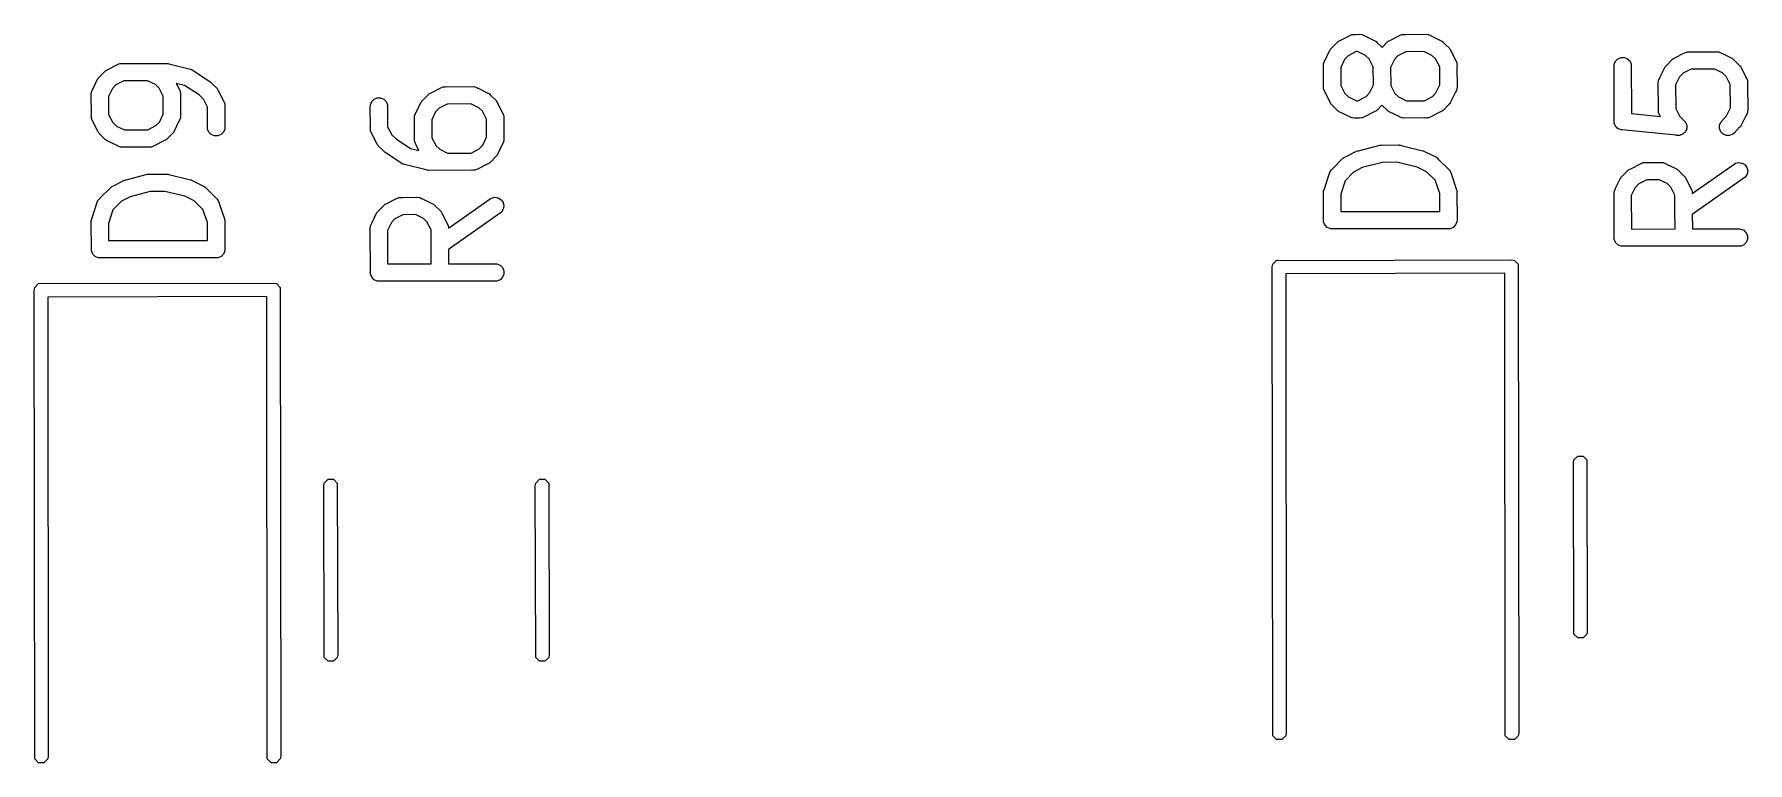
# Model space of a CAD drawing. Extents: x 37 to 347, y -147 to -34.
# Drawn here: x 261.42 to 276.16, y -115.7 to -109.44 of the extents above; entities that cross this region are included whole.
import ezdxf

# ---------------------------------------------------------------- set-up
doc = ezdxf.new("R2010")
doc.units = 0
doc.layers.add('BLACK', color=7, linetype='CONTINUOUS')

msp = doc.modelspace()

# ---------------------------------------------------------------- linework, layer by layer
at = {"layer": 'BLACK', "linetype": 'CONTINUOUS'}
for p, q in [((272.582014, -109.555963), (272.629356, -109.506928)), ((272.629356, -109.506928), (272.635105, -109.502209)), ((272.635105, -109.502209), (272.636405, -109.500711)), ((272.636405, -109.500711), (272.637818, -109.499983)), ((272.637818, -109.499983), (272.640721, -109.497601)), ((272.640721, -109.497601), (272.649531, -109.493951)), ((272.649531, -109.493951), (272.744086, -109.44526)), ((272.744086, -109.44526), (272.757817, -109.440005)), ((272.757817, -109.440005), (272.760506, -109.439813)), ((272.760506, -109.439813), (272.762995, -109.438783)), ((272.762995, -109.438783), (272.780824, -109.43837)), ((272.780824, -109.43837), (272.787007, -109.437931)), ((272.787007, -109.437931), (272.787837, -109.438207)), ((272.787837, -109.438207), (272.825246, -109.437342)), ((272.825246, -109.437342), (272.839878, -109.438783)), ((272.839878, -109.438783), (272.842367, -109.439814)), ((272.842367, -109.439814), (272.845055, -109.440005)), ((272.845055, -109.440005), (272.858048, -109.446309)), ((272.858048, -109.446309), (272.866914, -109.449982)), ((272.866914, -109.449982), (272.868136, -109.451204)), ((272.868136, -109.451204), (272.954025, -109.492879)), ((272.954025, -109.492879), (272.960324, -109.496843)), ((272.960324, -109.496843), (272.962152, -109.497601)), ((272.962152, -109.497601), (272.963322, -109.498731)), ((272.963322, -109.498731), (272.966468, -109.500711)), ((272.966468, -109.500711), (272.9721, -109.507205)), ((272.9721, -109.507205), (273.016383, -109.549958)), ((273.016383, -109.549958), (273.057927, -109.506928)), ((273.057927, -109.506928), (273.063676, -109.502209)), ((273.063676, -109.502209), (273.064976, -109.500711)), ((273.064976, -109.500711), (273.066389, -109.499983)), ((273.066389, -109.499983), (273.069292, -109.497601)), ((273.069292, -109.497601), (273.078102, -109.493951)), ((273.078102, -109.493951), (273.172657, -109.44526)), ((273.172657, -109.44526), (273.186388, -109.440005)), ((273.186388, -109.440005), (273.189077, -109.439813)), ((273.189077, -109.439813), (273.191566, -109.438783)), ((273.191566, -109.438783), (273.204905, -109.438689)), ((273.204905, -109.438689), (273.215578, -109.437931)), ((273.215578, -109.437931), (273.217585, -109.4386)), ((273.217585, -109.4386), (273.396674, -109.437342)), ((273.396674, -109.437342), (273.411306, -109.438783)), ((273.411306, -109.438783), (273.413795, -109.439814)), ((273.413795, -109.439814), (273.416483, -109.440005)), ((273.416483, -109.440005), (273.429476, -109.446309)), ((273.429476, -109.446309), (273.438342, -109.449982)), ((273.438342, -109.449982), (273.439564, -109.451204)), ((273.439564, -109.451204), (273.525453, -109.492879)), ((273.525453, -109.492879), (273.531749, -109.496842)), ((273.531749, -109.496842), (273.533579, -109.4976)), ((273.533579, -109.4976), (273.53475, -109.498731)), ((273.53475, -109.498731), (273.537896, -109.500711)), ((273.537896, -109.500711), (273.543527, -109.507204)), ((273.543527, -109.507204), (273.592564, -109.554546)), ((272.521118, -109.670015), (272.524791, -109.66115)), ((272.524791, -109.66115), (272.526013, -109.659927)), ((272.526013, -109.659927), (272.567688, -109.574039)), ((272.567688, -109.574039), (272.571652, -109.567739)), ((272.571652, -109.567739), (272.57241, -109.565912)), ((272.57241, -109.565912), (272.57354, -109.564741)), ((272.57354, -109.564741), (272.57552, -109.561596)), ((272.57552, -109.561596), (272.582014, -109.555963)), ((272.694203, -109.653983), (272.660951, -109.722513)), ((272.724447, -109.622656), (272.694203, -109.653983)), ((272.79375, -109.586968), (272.724447, -109.622656)), ((272.806639, -109.58667), (272.79375, -109.586968)), ((272.87408, -109.619394), (272.806639, -109.58667)), ((272.905407, -109.649638), (272.87408, -109.619394)), ((272.940831, -109.718429), (272.905407, -109.649638)), ((273.122774, -109.653983), (273.089522, -109.722513)), ((273.153018, -109.622656), (273.122774, -109.653983)), ((273.221809, -109.587232), (273.153018, -109.622656)), ((273.376978, -109.586142), (273.221809, -109.587232)), ((273.445508, -109.619394), (273.376978, -109.586142)), ((273.476836, -109.649639), (273.445508, -109.619394)), ((273.51226, -109.718429), (273.476836, -109.649639)), ((273.592564, -109.554546), (273.597282, -109.560295)), ((273.597282, -109.560295), (273.598782, -109.561596)), ((273.598782, -109.561596), (273.599509, -109.563009)), ((273.599509, -109.563009), (273.601892, -109.565912)), ((273.601892, -109.565912), (273.605541, -109.574722)), ((273.605541, -109.574722), (273.654233, -109.669277)), ((275.024791, -109.668293), (275.045483, -109.647601)), ((275.045483, -109.647601), (275.072519, -109.636402)), ((275.072519, -109.636402), (275.101783, -109.636402)), ((275.101783, -109.636402), (275.128819, -109.647601)), ((275.128819, -109.647601), (275.149511, -109.668293)), ((275.462966, -109.705963), (275.510308, -109.656928)), ((275.510308, -109.656928), (275.516057, -109.652209)), ((275.516057, -109.652209), (275.517357, -109.650711)), ((275.517357, -109.650711), (275.51877, -109.649983)), ((275.51877, -109.649983), (275.521673, -109.647601)), ((275.521673, -109.647601), (275.530483, -109.643951)), ((275.530483, -109.643951), (275.625038, -109.59526)), ((275.625038, -109.59526), (275.638769, -109.590005)), ((275.638769, -109.590005), (275.641458, -109.589813)), ((275.641458, -109.589813), (275.643947, -109.588783)), ((275.643947, -109.588783), (275.657016, -109.588708)), ((275.657016, -109.588708), (275.667959, -109.587931)), ((275.667959, -109.587931), (275.670068, -109.588634)), ((275.670068, -109.588634), (275.896674, -109.587342)), ((275.896674, -109.587342), (275.911306, -109.588783)), ((275.911306, -109.588783), (275.913795, -109.589814)), ((275.913795, -109.589814), (275.916483, -109.590005)), ((275.916483, -109.590005), (275.929476, -109.596309)), ((275.929476, -109.596309), (275.938342, -109.599982)), ((275.938342, -109.599982), (275.939564, -109.601204)), ((275.939564, -109.601204), (276.025453, -109.642879)), ((276.025453, -109.642879), (276.031749, -109.646842)), ((276.031749, -109.646842), (276.033579, -109.6476)), ((276.033579, -109.6476), (276.03475, -109.648731)), ((276.03475, -109.648731), (276.037896, -109.650711)), ((276.037896, -109.650711), (276.043527, -109.657204)), ((276.043527, -109.657204), (276.092564, -109.704546)), ((261.97354, -109.814741), (261.97552, -109.811596)), ((261.97552, -109.811596), (261.982014, -109.805963)), ((261.982014, -109.805963), (262.029356, -109.756928)), ((262.029356, -109.756928), (262.035105, -109.752209)), ((262.035105, -109.752209), (262.036405, -109.750711)), ((262.036405, -109.750711), (262.037818, -109.749983)), ((262.037818, -109.749983), (262.040721, -109.747601)), ((262.040721, -109.747601), (262.049531, -109.743951)), ((262.049531, -109.743951), (262.144086, -109.69526)), ((262.144086, -109.69526), (262.157817, -109.690005)), ((262.157817, -109.690005), (262.160506, -109.689813)), ((262.160506, -109.689813), (262.162995, -109.688783)), ((262.162995, -109.688783), (262.175665, -109.688736)), ((262.175665, -109.688736), (262.187007, -109.687931)), ((262.187007, -109.687931), (262.189275, -109.688687)), ((262.189275, -109.688687), (262.558579, -109.687342)), ((262.558579, -109.687342), (262.561132, -109.687593)), ((262.561132, -109.687593), (262.562225, -109.687431)), ((262.562225, -109.687431), (262.564096, -109.687885)), ((262.564096, -109.687885), (262.573211, -109.688783)), ((262.573211, -109.688783), (262.580879, -109.691959)), ((262.580879, -109.691959), (262.767245, -109.7372)), ((262.767245, -109.7372), (262.775867, -109.74028)), ((262.775867, -109.74028), (262.777684, -109.74064)), ((262.777684, -109.74064), (262.778655, -109.741276)), ((262.778655, -109.741276), (262.781091, -109.742147)), ((262.781091, -109.742147), (262.789594, -109.748447)), ((262.789594, -109.748447), (262.933515, -109.842795)), ((272.512151, -109.702818), (272.513592, -109.688186)), ((272.513409, -109.881905), (272.512151, -109.702818)), ((272.513592, -109.688186), (272.514623, -109.685696)), ((272.514623, -109.685696), (272.514814, -109.683009)), ((272.514814, -109.683009), (272.521118, -109.670015)), ((272.660951, -109.722513), (272.662041, -109.877682)), ((272.941921, -109.873598), (272.940831, -109.718429)), ((273.089522, -109.722513), (273.090612, -109.877682)), ((273.51335, -109.873598), (273.51226, -109.718429)), ((273.654233, -109.669277), (273.659488, -109.683008)), ((273.659488, -109.683008), (273.659679, -109.685697)), ((273.659679, -109.685697), (273.66071, -109.688186)), ((273.66071, -109.688186), (273.660803, -109.701525)), ((273.660803, -109.701525), (273.661562, -109.712198)), ((273.661562, -109.712198), (273.660892, -109.714205)), ((273.660892, -109.714205), (273.662151, -109.893294)), ((275.012151, -109.709961), (275.013592, -109.695329)), ((275.013539, -110.183003), (275.012151, -109.709961)), ((275.013592, -109.695329), (275.024791, -109.668293)), ((275.149511, -109.668293), (275.16071, -109.695329)), ((275.16071, -109.695329), (275.161955, -110.119463)), ((275.40207, -109.820015), (275.405743, -109.81115)), ((275.405743, -109.81115), (275.406965, -109.809927)), ((275.406965, -109.809927), (275.44864, -109.724039)), ((275.44864, -109.724039), (275.452604, -109.717739)), ((275.452604, -109.717739), (275.453362, -109.715912)), ((275.453362, -109.715912), (275.454492, -109.714741)), ((275.454492, -109.714741), (275.456472, -109.711596)), ((275.456472, -109.711596), (275.462966, -109.705963)), ((275.575155, -109.803983), (275.541858, -109.872605)), ((275.605399, -109.772656), (275.575155, -109.803983)), ((275.67415, -109.737253), (275.605399, -109.772656)), ((275.876886, -109.736097), (275.67415, -109.737253)), ((275.945508, -109.769394), (275.876886, -109.736097)), ((275.976836, -109.799639), (275.945508, -109.769394)), ((276.012239, -109.868389), (275.976836, -109.799639)), ((276.092564, -109.704546), (276.097282, -109.710295)), ((276.097282, -109.710295), (276.098782, -109.711596)), ((276.098782, -109.711596), (276.099509, -109.713009)), ((276.099509, -109.713009), (276.101892, -109.715912)), ((276.101892, -109.715912), (276.105541, -109.724722)), ((276.105541, -109.724722), (276.154233, -109.819277)), ((261.912151, -109.952818), (261.913592, -109.938186)), ((261.913409, -110.131905), (261.912151, -109.952818)), ((261.913592, -109.938186), (261.914623, -109.935696)), ((261.914623, -109.935696), (261.914814, -109.933009)), ((261.914814, -109.933009), (261.921118, -109.920015)), ((261.921118, -109.920015), (261.924791, -109.91115)), ((261.924791, -109.91115), (261.926013, -109.909927)), ((261.926013, -109.909927), (261.967688, -109.824039)), ((261.967688, -109.824039), (261.971652, -109.817739)), ((261.971652, -109.817739), (261.97241, -109.815912)), ((261.97241, -109.815912), (261.97354, -109.814741)), ((262.094203, -109.903983), (262.060951, -109.972513)), ((262.124447, -109.872656), (262.094203, -109.903983)), ((262.193135, -109.837285), (262.124447, -109.872656)), ((262.396853, -109.836543), (262.193135, -109.837285)), ((262.464556, -109.869394), (262.396853, -109.836543)), ((262.495883, -109.899638), (262.464556, -109.869394)), ((262.531307, -109.968429), (262.495883, -109.899638)), ((262.715429, -109.877594), (262.642727, -109.859945)), ((262.642727, -109.859945), (262.67328, -109.919277)), ((262.67328, -109.919277), (262.678535, -109.933008)), ((262.678535, -109.933008), (262.678726, -109.935697)), ((262.678726, -109.935697), (262.679757, -109.938186)), ((262.679757, -109.938186), (262.67985, -109.951525)), ((262.67985, -109.951525), (262.680609, -109.962198)), ((262.839812, -109.959133), (262.715429, -109.877594)), ((262.933515, -109.842795), (262.933555, -109.842828)), ((262.933555, -109.842828), (262.933579, -109.842838)), ((262.933579, -109.842838), (262.933643, -109.8429)), ((262.933643, -109.8429), (262.94489, -109.852111)), ((262.94489, -109.852111), (262.94801, -109.85677)), ((262.94801, -109.85677), (262.992564, -109.899784)), ((262.992564, -109.899784), (262.997282, -109.905533)), ((262.997282, -109.905533), (262.998782, -109.906834)), ((262.998782, -109.906834), (262.999509, -109.908247)), ((262.999509, -109.908247), (263.001892, -109.91115)), ((263.001892, -109.91115), (263.005541, -109.91996)), ((263.005541, -109.91996), (263.054233, -110.014515)), ((264.762966, -110.005963), (264.810308, -109.956928)), ((264.810308, -109.956928), (264.816057, -109.952209)), ((264.816057, -109.952209), (264.817357, -109.950711)), ((264.817357, -109.950711), (264.81877, -109.949983)), ((264.81877, -109.949983), (264.821673, -109.947601)), ((264.821673, -109.947601), (264.830483, -109.943951)), ((264.830483, -109.943951), (264.925038, -109.89526)), ((264.925038, -109.89526), (264.938769, -109.890005)), ((264.938769, -109.890005), (264.941458, -109.889813)), ((264.941458, -109.889813), (264.943947, -109.888783)), ((264.943947, -109.888783), (264.957016, -109.888708)), ((264.957016, -109.888708), (264.967959, -109.887931)), ((264.967959, -109.887931), (264.970068, -109.888634)), ((264.970068, -109.888634), (265.196674, -109.887342)), ((265.196674, -109.887342), (265.211306, -109.888783)), ((265.211306, -109.888783), (265.213795, -109.889814)), ((265.213795, -109.889814), (265.216483, -109.890005)), ((265.216483, -109.890005), (265.229476, -109.896309)), ((265.229476, -109.896309), (265.238342, -109.899982)), ((265.238342, -109.899982), (265.239564, -109.901204)), ((265.239564, -109.901204), (265.325453, -109.942879)), ((265.325453, -109.942879), (265.331749, -109.946842)), ((265.331749, -109.946842), (265.333579, -109.9476)), ((265.333579, -109.9476), (265.33475, -109.948731)), ((265.33475, -109.948731), (265.337896, -109.950711)), ((265.337896, -109.950711), (265.343527, -109.957204)), ((265.343527, -109.957204), (265.392564, -110.004546)), ((272.51274, -109.883913), (272.513409, -109.881905)), ((272.513498, -109.894585), (272.51274, -109.883913)), ((272.513592, -109.907926), (272.513498, -109.894585)), ((272.514623, -109.910415), (272.513592, -109.907926)), ((272.514814, -109.913103), (272.514623, -109.910415)), ((272.520069, -109.926835), (272.514814, -109.913103)), ((272.568761, -110.021391), (272.520069, -109.926835)), ((272.662041, -109.877682), (272.697465, -109.946473)), ((272.697465, -109.946473), (272.728793, -109.976718)), ((272.878425, -109.973455), (272.90867, -109.942127)), ((272.90867, -109.942127), (272.941921, -109.873598)), ((273.090612, -109.877682), (273.126036, -109.946473)), ((273.126036, -109.946473), (273.157364, -109.976718)), ((273.449853, -109.973454), (273.480099, -109.942127)), ((273.480099, -109.942127), (273.51335, -109.873598)), ((273.648289, -109.936183), (273.606614, -110.022073)), ((273.649511, -109.934962), (273.648289, -109.936183)), ((273.65318, -109.926102), (273.649511, -109.934962)), ((273.659488, -109.913104), (273.65318, -109.926102)), ((273.659679, -109.910414), (273.659488, -109.913104)), ((273.66071, -109.907926), (273.659679, -109.910414)), ((273.662151, -109.893294), (273.66071, -109.907926)), ((275.393103, -109.852818), (275.394544, -109.838186)), ((275.394395, -110.079422), (275.393103, -109.852818)), ((275.394544, -109.838186), (275.395575, -109.835696)), ((275.395575, -109.835696), (275.395766, -109.833009)), ((275.395766, -109.833009), (275.40207, -109.820015)), ((275.541858, -109.872605), (275.543014, -110.075341)), ((276.013395, -110.071125), (276.012239, -109.868389)), ((276.154233, -109.819277), (276.159488, -109.833008)), ((276.159488, -109.833008), (276.159679, -109.835697)), ((276.159679, -109.835697), (276.16071, -109.838186)), ((276.16071, -109.838186), (276.160784, -109.851255)), ((276.160784, -109.851255), (276.161562, -109.862198)), ((276.161562, -109.862198), (276.160858, -109.864307)), ((276.160858, -109.864307), (276.162151, -110.090913)), ((262.060951, -109.972513), (262.062041, -110.127682)), ((262.532397, -110.123598), (262.531307, -109.968429)), ((262.680609, -109.962198), (262.679939, -109.964205)), ((262.679939, -109.964205), (262.681198, -110.143294)), ((262.876836, -109.994877), (262.839812, -109.959133)), ((262.91226, -110.063667), (262.876836, -109.994877)), ((262.913592, -110.253164), (262.91226, -110.063667)), ((263.054233, -110.014515), (263.059488, -110.028246)), ((263.059488, -110.028246), (263.059679, -110.030935)), ((263.059679, -110.030935), (263.06071, -110.033424)), ((263.06071, -110.033424), (263.060803, -110.046763)), ((263.060803, -110.046763), (263.061562, -110.057436)), ((263.061562, -110.057436), (263.060892, -110.059443)), ((263.060892, -110.059443), (263.062151, -110.238532)), ((264.312151, -110.05758), (264.313592, -110.042948)), ((264.313409, -110.236667), (264.312151, -110.05758)), ((264.313592, -110.042948), (264.324791, -110.015912)), ((264.324791, -110.015912), (264.345483, -109.99522)), ((264.345483, -109.99522), (264.372519, -109.984021)), ((264.372519, -109.984021), (264.401783, -109.984021)), ((264.401783, -109.984021), (264.428819, -109.99522)), ((264.428819, -109.99522), (264.449511, -110.015912)), ((264.449511, -110.015912), (264.46071, -110.042948)), ((264.46071, -110.042948), (264.462041, -110.232444)), ((264.706965, -110.109927), (264.74864, -110.024039)), ((264.74864, -110.024039), (264.752604, -110.017739)), ((264.752604, -110.017739), (264.753362, -110.015912)), ((264.753362, -110.015912), (264.754492, -110.014741)), ((264.754492, -110.014741), (264.756472, -110.011596)), ((264.756472, -110.011596), (264.762966, -110.005963)), ((264.875155, -110.103983), (264.841903, -110.172513)), ((264.905399, -110.072656), (264.875155, -110.103983)), ((264.97415, -110.037253), (264.905399, -110.072656)), ((265.176886, -110.036097), (264.97415, -110.037253)), ((265.245508, -110.069394), (265.176886, -110.036097)), ((265.276836, -110.099639), (265.245508, -110.069394)), ((265.31226, -110.168429), (265.276836, -110.099639)), ((265.392564, -110.004546), (265.397282, -110.010295)), ((265.397282, -110.010295), (265.398782, -110.011596)), ((265.398782, -110.011596), (265.399509, -110.013009)), ((265.399509, -110.013009), (265.401892, -110.015912)), ((265.401892, -110.015912), (265.405541, -110.024722)), ((265.405541, -110.024722), (265.454233, -110.119277)), ((272.57241, -110.0302), (272.568761, -110.021391)), ((272.574792, -110.033102), (272.57241, -110.0302)), ((272.57552, -110.034516), (272.574792, -110.033102)), ((272.577018, -110.035815), (272.57552, -110.034516)), ((272.581737, -110.041565), (272.577018, -110.035815)), ((272.630772, -110.088906), (272.581737, -110.041565)), ((272.636405, -110.095401), (272.630772, -110.088906)), ((272.63955, -110.09738), (272.636405, -110.095401)), ((272.640721, -110.098511), (272.63955, -110.09738)), ((272.642548, -110.099268), (272.640721, -110.098511)), ((272.648848, -110.103233), (272.642548, -110.099268)), ((272.734737, -110.144908), (272.648848, -110.103233)), ((272.728793, -109.976718), (272.796233, -110.009441)), ((272.796233, -110.009441), (272.809122, -110.009143)), ((272.809122, -110.009143), (272.878425, -109.973455)), ((272.953343, -110.102159), (272.858787, -110.150852)), ((272.962152, -110.098511), (272.953343, -110.102159)), ((272.965054, -110.096128), (272.962152, -110.098511)), ((272.966468, -110.095401), (272.965054, -110.096128)), ((272.967767, -110.093902), (272.966468, -110.095401)), ((272.973517, -110.089184), (272.967767, -110.093902)), ((273.01506, -110.046153), (272.973517, -110.089184)), ((273.059343, -110.088906), (273.01506, -110.046153)), ((273.064976, -110.095401), (273.059343, -110.088906)), ((273.068121, -110.09738), (273.064976, -110.095401)), ((273.069292, -110.098511), (273.068121, -110.09738)), ((273.071119, -110.099268), (273.069292, -110.098511)), ((273.077419, -110.103233), (273.071119, -110.099268)), ((273.163308, -110.144908), (273.077419, -110.103233)), ((273.157364, -109.976718), (273.225893, -110.009969)), ((273.225893, -110.009969), (273.381062, -110.008879)), ((273.381062, -110.008879), (273.449853, -109.973454)), ((273.524767, -110.102161), (273.430215, -110.150852)), ((273.533579, -110.098512), (273.524767, -110.102161)), ((273.536483, -110.096128), (273.533579, -110.098512)), ((273.537896, -110.095401), (273.536483, -110.096128)), ((273.539195, -110.093902), (273.537896, -110.095401)), ((273.544944, -110.089185), (273.539195, -110.093902)), ((273.592285, -110.040149), (273.544944, -110.089185)), ((273.598782, -110.034516), (273.592285, -110.040149)), ((273.600761, -110.03137), (273.598782, -110.034516)), ((273.601892, -110.0302), (273.600761, -110.03137)), ((273.602649, -110.028372), (273.601892, -110.0302)), ((273.606614, -110.022073), (273.602649, -110.028372)), ((275.393692, -110.081532), (275.394395, -110.079422)), ((275.394469, -110.092474), (275.393692, -110.081532)), ((275.394544, -110.105545), (275.394469, -110.092474)), ((275.395575, -110.108034), (275.394544, -110.105545)), ((275.543014, -110.075341), (275.578417, -110.144092)), ((275.980099, -110.139746), (276.013395, -110.071125)), ((276.16071, -110.105545), (276.159679, -110.108033)), ((276.162151, -110.090913), (276.16071, -110.105545)), ((261.91274, -110.133913), (261.913409, -110.131905)), ((261.913498, -110.144585), (261.91274, -110.133913)), ((261.913592, -110.157926), (261.913498, -110.144585)), ((261.914623, -110.160415), (261.913592, -110.157926)), ((261.914814, -110.163103), (261.914623, -110.160415)), ((261.920069, -110.176835), (261.914814, -110.163103)), ((261.968761, -110.271391), (261.920069, -110.176835)), ((262.062041, -110.127682), (262.097465, -110.196473)), ((262.097465, -110.196473), (262.128793, -110.226718)), ((262.128793, -110.226718), (262.197414, -110.260014)), ((262.40015, -110.258858), (262.468901, -110.223455)), ((262.468901, -110.223455), (262.499146, -110.192127)), ((262.499146, -110.192127), (262.532397, -110.123598)), ((262.667336, -110.186183), (262.625661, -110.272073)), ((262.668558, -110.184962), (262.667336, -110.186183)), ((262.672227, -110.176102), (262.668558, -110.184962)), ((262.678535, -110.163104), (262.672227, -110.176102)), ((262.678726, -110.160414), (262.678535, -110.163104)), ((262.679757, -110.157926), (262.678726, -110.160414)), ((262.681198, -110.143294), (262.679757, -110.157926)), ((262.924791, -110.2802), (262.913592, -110.253164)), ((263.06071, -110.253164), (263.049511, -110.2802)), ((263.062151, -110.238532), (263.06071, -110.253164)), ((264.31274, -110.238675), (264.313409, -110.236667)), ((264.313498, -110.249347), (264.31274, -110.238675)), ((264.313592, -110.262688), (264.313498, -110.249347)), ((264.462041, -110.232444), (264.497465, -110.301235)), ((264.693103, -110.152818), (264.694544, -110.138186)), ((264.694361, -110.331905), (264.693103, -110.152818)), ((264.694544, -110.138186), (264.695575, -110.135696)), ((264.695575, -110.135696), (264.695766, -110.133009)), ((264.695766, -110.133009), (264.70207, -110.120015)), ((264.70207, -110.120015), (264.705743, -110.11115)), ((264.705743, -110.11115), (264.706965, -110.109927)), ((264.841903, -110.172513), (264.842993, -110.327682)), ((265.31335, -110.323598), (265.31226, -110.168429)), ((265.454233, -110.119277), (265.459488, -110.133008)), ((265.459488, -110.133008), (265.459679, -110.135697)), ((265.459679, -110.135697), (265.46071, -110.138186)), ((265.46071, -110.138186), (265.460803, -110.151525)), ((265.460803, -110.151525), (265.461562, -110.162198)), ((265.461562, -110.162198), (265.460892, -110.164205)), ((265.460892, -110.164205), (265.462151, -110.343294)), ((272.735959, -110.14613), (272.734737, -110.144908)), ((272.744818, -110.149799), (272.735959, -110.14613)), ((272.757817, -110.156107), (272.744818, -110.149799)), ((272.760506, -110.156298), (272.757817, -110.156107)), ((272.762995, -110.157329), (272.760506, -110.156298)), ((272.777627, -110.15877), (272.762995, -110.157329)), ((272.815034, -110.157904), (272.777627, -110.15877)), ((272.815865, -110.158181), (272.815034, -110.157904)), ((272.822047, -110.157741), (272.815865, -110.158181)), ((272.839878, -110.157329), (272.822047, -110.157741)), ((272.842367, -110.156297), (272.839878, -110.157329)), ((272.845055, -110.156107), (272.842367, -110.156297)), ((272.858787, -110.150852), (272.845055, -110.156107)), ((273.16453, -110.14613), (273.163308, -110.144908)), ((273.173389, -110.149799), (273.16453, -110.14613)), ((273.186388, -110.156107), (273.173389, -110.149799)), ((273.189077, -110.156298), (273.186388, -110.156107)), ((273.191566, -110.157329), (273.189077, -110.156298)), ((273.206198, -110.15877), (273.191566, -110.157329)), ((273.385285, -110.157511), (273.206198, -110.15877)), ((273.387293, -110.158181), (273.385285, -110.157511)), ((273.397965, -110.157422), (273.387293, -110.158181)), ((273.411306, -110.157329), (273.397965, -110.157422)), ((273.413795, -110.156297), (273.411306, -110.157329)), ((273.416483, -110.156107), (273.413795, -110.156297)), ((273.430215, -110.150852), (273.416483, -110.156107)), ((275.012501, -110.193391), (275.013539, -110.183003)), ((275.01358, -110.196969), (275.012501, -110.193391)), ((275.013592, -110.200783), (275.01358, -110.196969)), ((275.017786, -110.210909), (275.013592, -110.200783)), ((275.020954, -110.221407), (275.017786, -110.210909)), ((275.023345, -110.22433), (275.020954, -110.221407)), ((275.024791, -110.227819), (275.023345, -110.22433)), ((275.032544, -110.235572), (275.024791, -110.227819)), ((275.039485, -110.244055), (275.032544, -110.235572)), ((275.042811, -110.245839), (275.039485, -110.244055)), ((275.045483, -110.248511), (275.042811, -110.245839)), ((275.055612, -110.252706), (275.045483, -110.248511)), ((275.065272, -110.257889), (275.055612, -110.252706)), ((275.161955, -110.119463), (275.410891, -110.143622)), ((275.395766, -110.110722), (275.395575, -110.108034)), ((275.401021, -110.124454), (275.395766, -110.110722)), ((275.410891, -110.143622), (275.401021, -110.124454)), ((275.578417, -110.144092), (275.616374, -110.180737)), ((275.616374, -110.180737), (275.625701, -110.192102)), ((275.625701, -110.192102), (275.627146, -110.19559)), ((275.627146, -110.19559), (275.629538, -110.198514)), ((275.629538, -110.198514), (275.632705, -110.209011)), ((275.632705, -110.209011), (275.6369, -110.219138)), ((275.635454, -110.251889), (275.635079, -110.255649)), ((275.6369, -110.248401), (275.635454, -110.251889)), ((275.6369, -110.219138), (275.6369, -110.222914)), ((275.6369, -110.222914), (275.637991, -110.22653)), ((275.637991, -110.22653), (275.6369, -110.237439)), ((275.6369, -110.237439), (275.6369, -110.248401)), ((275.918353, -110.219138), (275.929552, -110.192102)), ((275.918353, -110.248401), (275.918353, -110.219138)), ((275.929551, -110.275437), (275.918353, -110.248401)), ((275.929552, -110.192102), (275.980099, -110.139746)), ((276.092285, -110.237768), (276.044944, -110.286804)), ((276.098782, -110.232135), (276.092285, -110.237768)), ((276.100761, -110.228989), (276.098782, -110.232135)), ((276.101892, -110.227819), (276.100761, -110.228989)), ((276.102649, -110.225991), (276.101892, -110.227819)), ((276.106614, -110.219692), (276.102649, -110.225991)), ((276.148289, -110.133802), (276.106614, -110.219692)), ((276.149511, -110.132581), (276.148289, -110.133802)), ((276.15318, -110.123721), (276.149511, -110.132581)), ((276.159488, -110.110723), (276.15318, -110.123721)), ((276.159679, -110.108033), (276.159488, -110.110723)), ((261.97241, -110.2802), (261.968761, -110.271391)), ((261.974792, -110.283102), (261.97241, -110.2802)), ((261.97552, -110.284516), (261.974792, -110.283102)), ((261.977018, -110.285815), (261.97552, -110.284516)), ((261.981737, -110.291565), (261.977018, -110.285815)), ((262.030772, -110.338906), (261.981737, -110.291565)), ((262.036405, -110.345401), (262.030772, -110.338906)), ((262.03955, -110.34738), (262.036405, -110.345401)), ((262.040721, -110.348511), (262.03955, -110.34738)), ((262.042548, -110.349268), (262.040721, -110.348511)), ((262.048848, -110.353233), (262.042548, -110.349268)), ((262.134737, -110.394908), (262.048848, -110.353233)), ((262.135959, -110.39613), (262.134737, -110.394908)), ((262.144818, -110.399799), (262.135959, -110.39613)), ((262.157817, -110.406107), (262.144818, -110.399799)), ((262.197414, -110.260014), (262.40015, -110.258858)), ((262.449263, -110.400852), (262.435531, -110.406107)), ((262.543819, -110.352159), (262.449263, -110.400852)), ((262.552628, -110.348511), (262.543819, -110.352159)), ((262.55553, -110.346128), (262.552628, -110.348511)), ((262.556944, -110.345401), (262.55553, -110.346128)), ((262.558243, -110.343902), (262.556944, -110.345401)), ((262.563993, -110.339184), (262.558243, -110.343902)), ((262.611334, -110.290148), (262.563993, -110.339184)), ((262.617829, -110.284516), (262.611334, -110.290148)), ((262.619808, -110.28137), (262.617829, -110.284516)), ((262.620939, -110.2802), (262.619808, -110.28137)), ((262.621696, -110.278372), (262.620939, -110.2802)), ((262.625661, -110.272073), (262.621696, -110.278372)), ((262.945483, -110.300892), (262.924791, -110.2802)), ((262.972519, -110.312091), (262.945483, -110.300892)), ((263.001783, -110.312091), (262.972519, -110.312091)), ((263.028819, -110.300892), (263.001783, -110.312091)), ((263.049511, -110.2802), (263.028819, -110.300892)), ((264.314623, -110.265177), (264.313592, -110.262688)), ((264.314814, -110.267865), (264.314623, -110.265177)), ((264.320069, -110.281597), (264.314814, -110.267865)), ((264.368761, -110.376153), (264.320069, -110.281597)), ((264.37241, -110.384962), (264.368761, -110.376153)), ((264.374792, -110.387864), (264.37241, -110.384962)), ((264.37552, -110.389278), (264.374792, -110.387864)), ((264.377018, -110.390577), (264.37552, -110.389278)), ((264.381737, -110.396327), (264.377018, -110.390577)), ((264.42629, -110.43934), (264.381737, -110.396327)), ((264.497465, -110.301235), (264.534486, -110.336976)), ((264.534486, -110.336976), (264.658872, -110.418517)), ((264.693692, -110.333913), (264.694361, -110.331905)), ((264.69445, -110.344585), (264.693692, -110.333913)), ((264.694544, -110.357926), (264.69445, -110.344585)), ((264.695575, -110.360415), (264.694544, -110.357926)), ((264.695766, -110.363103), (264.695575, -110.360415)), ((264.701021, -110.376835), (264.695766, -110.363103)), ((264.731573, -110.436166), (264.701021, -110.376835)), ((264.842993, -110.327682), (264.878417, -110.396473)), ((264.878417, -110.396473), (264.909745, -110.426718)), ((265.249853, -110.423454), (265.280099, -110.392127)), ((265.280099, -110.392127), (265.31335, -110.323598)), ((265.448289, -110.386183), (265.406614, -110.472073)), ((265.449511, -110.384962), (265.448289, -110.386183)), ((265.45318, -110.376102), (265.449511, -110.384962)), ((265.459488, -110.363104), (265.45318, -110.376102)), ((265.459679, -110.360414), (265.459488, -110.363104)), ((265.46071, -110.357926), (265.459679, -110.360414)), ((265.462151, -110.343294), (265.46071, -110.357926)), ((272.812833, -110.439479), (272.997532, -110.391962)), ((272.997532, -110.391962), (273.000068, -110.391586)), ((273.000068, -110.391586), (273.00109, -110.391164)), ((273.00109, -110.391164), (273.003051, -110.391146)), ((273.003051, -110.391146), (273.012076, -110.389812)), ((273.012076, -110.389812), (273.019999, -110.39099)), ((273.019999, -110.39099), (273.158579, -110.389723)), ((273.158579, -110.389723), (273.161132, -110.389974)), ((273.161132, -110.389974), (273.162225, -110.389812)), ((273.162225, -110.389812), (273.164096, -110.390266)), ((273.164096, -110.390266), (273.173211, -110.391164)), ((273.173211, -110.391164), (273.180879, -110.39434)), ((273.180879, -110.39434), (273.367245, -110.439581)), ((275.070796, -110.258996), (275.065272, -110.257889)), ((275.072519, -110.25971), (275.070796, -110.258996)), ((275.074356, -110.25971), (275.072519, -110.25971)), ((275.079688, -110.260779), (275.074356, -110.25971)), ((275.545456, -110.305981), (275.079688, -110.260779)), ((275.548709, -110.307329), (275.545456, -110.305981)), ((275.559339, -110.307329), (275.548709, -110.307329)), ((275.570581, -110.30842), (275.559339, -110.307329)), ((275.574197, -110.307329), (275.570581, -110.30842)), ((275.577972, -110.307329), (275.574197, -110.307329)), ((275.588096, -110.303135), (275.577972, -110.307329)), ((275.598597, -110.299967), (275.588096, -110.303135)), ((275.601521, -110.297574), (275.598597, -110.299967)), ((275.605008, -110.29613), (275.601521, -110.297574)), ((275.612756, -110.288381), (275.605008, -110.29613)), ((275.621245, -110.281436), (275.612756, -110.288381)), ((275.62303, -110.278107), (275.621245, -110.281436)), ((275.625701, -110.275437), (275.62303, -110.278107)), ((275.629894, -110.265312), (275.625701, -110.275437)), ((275.635079, -110.255649), (275.629894, -110.265312)), ((275.950244, -110.29613), (275.929551, -110.275437)), ((275.97728, -110.307329), (275.950244, -110.29613)), ((276.006543, -110.307329), (275.97728, -110.307329)), ((276.033579, -110.296131), (276.006543, -110.307329)), ((276.044944, -110.286804), (276.033579, -110.296131)), ((262.160506, -110.406298), (262.157817, -110.406107)), ((262.162995, -110.407329), (262.160506, -110.406298)), ((262.177627, -110.40877), (262.162995, -110.407329)), ((262.404231, -110.407477), (262.177627, -110.40877)), ((262.406341, -110.408181), (262.404231, -110.407477)), ((262.417283, -110.407403), (262.406341, -110.408181)), ((262.430354, -110.407329), (262.417283, -110.407403)), ((262.432843, -110.406297), (262.430354, -110.407329)), ((262.435531, -110.406107), (262.432843, -110.406297)), ((264.429411, -110.444001), (264.42629, -110.43934)), ((264.440657, -110.453212), (264.429411, -110.444001)), ((264.440721, -110.453273), (264.440657, -110.453212)), ((264.440743, -110.453282), (264.440721, -110.453273)), ((264.440786, -110.453317), (264.440743, -110.453282)), ((264.584699, -110.547659), (264.440786, -110.453317)), ((264.59321, -110.553965), (264.584699, -110.547659)), ((264.658872, -110.418517), (264.731573, -110.436166)), ((264.909745, -110.426718), (264.977447, -110.459568)), ((264.977447, -110.459568), (265.181165, -110.458826)), ((265.181165, -110.458826), (265.249853, -110.423454)), ((265.333579, -110.548512), (265.324767, -110.552161)), ((265.336483, -110.546128), (265.333579, -110.548512)), ((265.337896, -110.545401), (265.336483, -110.546128)), ((265.339195, -110.543902), (265.337896, -110.545401)), ((265.344944, -110.539185), (265.339195, -110.543902)), ((265.392285, -110.490149), (265.344944, -110.539185)), ((265.398782, -110.484516), (265.392285, -110.490149)), ((265.400761, -110.48137), (265.398782, -110.484516)), ((265.401892, -110.4802), (265.400761, -110.48137)), ((265.402649, -110.478372), (265.401892, -110.4802)), ((265.406614, -110.472073), (265.402649, -110.478372)), ((272.59049, -110.595098), (272.676975, -110.506928)), ((272.676975, -110.506928), (272.682725, -110.502207)), ((272.682725, -110.502207), (272.684024, -110.500711)), ((272.684024, -110.500711), (272.685434, -110.499984)), ((272.685434, -110.499984), (272.68834, -110.4976)), ((272.68834, -110.4976), (272.697155, -110.493948)), ((272.697155, -110.493948), (272.791705, -110.44526)), ((272.791705, -110.44526), (272.792774, -110.44485)), ((272.792774, -110.44485), (272.79321, -110.444528)), ((272.79321, -110.444528), (272.794453, -110.444208)), ((272.794453, -110.444208), (272.805436, -110.440005)), ((272.805436, -110.440005), (272.812833, -110.439479)), ((273.019977, -110.539684), (272.846547, -110.584302)), ((273.144749, -110.538542), (273.019977, -110.539684)), ((273.317872, -110.580568), (273.144749, -110.538542)), ((273.367245, -110.439581), (273.368324, -110.439966)), ((273.368324, -110.439966), (273.368864, -110.440005)), ((273.368864, -110.440005), (273.370071, -110.44059)), ((273.370071, -110.44059), (273.381091, -110.444528)), ((273.381091, -110.444528), (273.386602, -110.448612)), ((273.386602, -110.448612), (273.477834, -110.492879)), ((273.477834, -110.492879), (273.48413, -110.496842)), ((273.48413, -110.496842), (273.48596, -110.4976)), ((273.48596, -110.4976), (273.48708, -110.498698)), ((273.48708, -110.498698), (273.490277, -110.500711)), ((273.490277, -110.500711), (273.4968, -110.508233)), ((273.4968, -110.508233), (273.592565, -110.602166)), ((275.149531, -110.596332), (275.244086, -110.547641)), ((275.244086, -110.547641), (275.257817, -110.542386)), ((275.257817, -110.542386), (275.260506, -110.542194)), ((275.260506, -110.542194), (275.262995, -110.541164)), ((275.262995, -110.541164), (275.276792, -110.541037)), ((275.276792, -110.541037), (275.287007, -110.540312)), ((275.287007, -110.540312), (275.288853, -110.540927)), ((275.288853, -110.540927), (275.420484, -110.539723)), ((275.420484, -110.539723), (275.435116, -110.541164)), ((275.435116, -110.541164), (275.437605, -110.542195)), ((275.437605, -110.542195), (275.440293, -110.542386)), ((275.440293, -110.542386), (275.453286, -110.54869)), ((276.044142, -110.55328), (276.056955, -110.54607)), ((276.056955, -110.54607), (276.085526, -110.539741)), ((276.085526, -110.539741), (276.114344, -110.544826)), ((276.114344, -110.544826), (276.139022, -110.560553)), ((262.097155, -110.743948), (262.191705, -110.69526)), ((262.191705, -110.69526), (262.192774, -110.69485)), ((262.192774, -110.69485), (262.19321, -110.694528)), ((262.19321, -110.694528), (262.194453, -110.694208)), ((262.194453, -110.694208), (262.205436, -110.690005)), ((262.205436, -110.690005), (262.212833, -110.689479)), ((262.212833, -110.689479), (262.397532, -110.641962)), ((262.397532, -110.641962), (262.400068, -110.641586)), ((262.400068, -110.641586), (262.40109, -110.641164)), ((262.40109, -110.641164), (262.403051, -110.641146)), ((262.403051, -110.641146), (262.412076, -110.639812)), ((262.412076, -110.639812), (262.419999, -110.64099)), ((262.419999, -110.64099), (262.558579, -110.639723)), ((262.558579, -110.639723), (262.561132, -110.639974)), ((262.561132, -110.639974), (262.562225, -110.639812)), ((262.562225, -110.639812), (262.564096, -110.640266)), ((262.564096, -110.640266), (262.573211, -110.641164)), ((262.573211, -110.641164), (262.580879, -110.64434)), ((262.580879, -110.64434), (262.767245, -110.689581)), ((262.767245, -110.689581), (262.768324, -110.689966)), ((262.768324, -110.689966), (262.768864, -110.690005)), ((262.768864, -110.690005), (262.770071, -110.69059)), ((262.770071, -110.69059), (262.781091, -110.694528)), ((262.781091, -110.694528), (262.786602, -110.698612)), ((264.595647, -110.554836), (264.59321, -110.553965)), ((264.596618, -110.555472), (264.595647, -110.554836)), ((264.598432, -110.55583), (264.596618, -110.555472)), ((264.607056, -110.558912), (264.598432, -110.55583)), ((264.793421, -110.604152), (264.607056, -110.558912)), ((264.80109, -110.607329), (264.793421, -110.604152)), ((264.810204, -110.608226), (264.80109, -110.607329)), ((264.812076, -110.608681), (264.810204, -110.608226)), ((264.813168, -110.608518), (264.812076, -110.608681)), ((264.815722, -110.60877), (264.813168, -110.608518)), ((265.185024, -110.607424), (264.815722, -110.60877)), ((265.187293, -110.608181), (265.185024, -110.607424)), ((265.198634, -110.607375), (265.187293, -110.608181)), ((265.211306, -110.607329), (265.198634, -110.607375)), ((265.213795, -110.606297), (265.211306, -110.607329)), ((265.216483, -110.606107), (265.213795, -110.606297)), ((265.230215, -110.600852), (265.216483, -110.606107)), ((265.324767, -110.552161), (265.230215, -110.600852)), ((272.51747, -110.77406), (272.563619, -110.631482)), ((272.563619, -110.631482), (272.569613, -110.618057)), ((272.569613, -110.618057), (272.571378, -110.616021)), ((272.571378, -110.616021), (272.57241, -110.613531)), ((272.57241, -110.613531), (272.582158, -110.603592)), ((272.582158, -110.603592), (272.588787, -110.59595)), ((272.588787, -110.59595), (272.59049, -110.595098)), ((272.771412, -110.622993), (272.698622, -110.697202)), ((272.846547, -110.584302), (272.771412, -110.622993)), ((273.397682, -110.619294), (273.317872, -110.580568)), ((273.473408, -110.693571), (273.397682, -110.619294)), ((273.512199, -110.806648), (273.473408, -110.693571)), ((273.592565, -110.602166), (273.601893, -110.613531)), ((273.601893, -110.613531), (273.602924, -110.616021)), ((273.602924, -110.616021), (273.604689, -110.618056)), ((273.604689, -110.618056), (273.609134, -110.631014)), ((273.609134, -110.631014), (273.613091, -110.640567)), ((273.613091, -110.640567), (273.613091, -110.642547)), ((273.613091, -110.642547), (273.658302, -110.774338)), ((275.026013, -110.762308), (275.067688, -110.67642)), ((275.067688, -110.67642), (275.071652, -110.67012)), ((275.071652, -110.67012), (275.07241, -110.668293)), ((275.07241, -110.668293), (275.07354, -110.667122)), ((275.07354, -110.667122), (275.07552, -110.663977)), ((275.07552, -110.663977), (275.082014, -110.658344)), ((275.082014, -110.658344), (275.129356, -110.609309)), ((275.129356, -110.609309), (275.135105, -110.60459)), ((275.135105, -110.60459), (275.136405, -110.603092)), ((275.136405, -110.603092), (275.137818, -110.602364)), ((275.137818, -110.602364), (275.140721, -110.599982)), ((275.140721, -110.599982), (275.149531, -110.596332)), ((275.293304, -110.689579), (275.224447, -110.725037)), ((275.400936, -110.688594), (275.293304, -110.689579)), ((275.469318, -110.721775), (275.400936, -110.688594)), ((275.453286, -110.54869), (275.462152, -110.552363)), ((275.462152, -110.552363), (275.463374, -110.553585)), ((275.463374, -110.553585), (275.549263, -110.59526)), ((275.549263, -110.59526), (275.555562, -110.599224)), ((275.555562, -110.599224), (275.55739, -110.599982)), ((275.55739, -110.599982), (275.55856, -110.601112)), ((275.55856, -110.601112), (275.561706, -110.603092)), ((275.561706, -110.603092), (275.567338, -110.609586)), ((275.567338, -110.609586), (275.616374, -110.656928)), ((275.616374, -110.656928), (275.621092, -110.662677)), ((275.621092, -110.662677), (275.622591, -110.663977)), ((275.622591, -110.663977), (275.623318, -110.66539)), ((275.623318, -110.66539), (275.625701, -110.668293)), ((275.625701, -110.668293), (275.62935, -110.677103)), ((275.62935, -110.677103), (275.678042, -110.771658)), ((275.684771, -110.806136), (276.044142, -110.55328)), ((276.141321, -110.666594), (275.685236, -110.987498)), ((276.139022, -110.560553), (276.155804, -110.584527)), ((276.157048, -110.641915), (276.141321, -110.666594)), ((276.155804, -110.584527), (276.162134, -110.613098)), ((276.162134, -110.613098), (276.157048, -110.641915)), ((261.99049, -110.845098), (262.076975, -110.756928)), ((262.076975, -110.756928), (262.082725, -110.752207)), ((262.082725, -110.752207), (262.084024, -110.750711)), ((262.084024, -110.750711), (262.085434, -110.749984)), ((262.085434, -110.749984), (262.08834, -110.7476)), ((262.08834, -110.7476), (262.097155, -110.743948)), ((262.246547, -110.834302), (262.171412, -110.872993)), ((262.419977, -110.789684), (262.246547, -110.834302)), ((262.544749, -110.788542), (262.419977, -110.789684)), ((262.717872, -110.830568), (262.544749, -110.788542)), ((262.797682, -110.869294), (262.717872, -110.830568)), ((262.786602, -110.698612), (262.877834, -110.742879)), ((262.877834, -110.742879), (262.88413, -110.746842)), ((262.88413, -110.746842), (262.88596, -110.7476)), ((262.88596, -110.7476), (262.88708, -110.748698)), ((262.88708, -110.748698), (262.890277, -110.750711)), ((262.890277, -110.750711), (262.8968, -110.758233)), ((262.8968, -110.758233), (262.992565, -110.852166)), ((264.544086, -110.847641), (264.557817, -110.842386)), ((264.557817, -110.842386), (264.560506, -110.842194)), ((264.560506, -110.842194), (264.562995, -110.841164)), ((264.562995, -110.841164), (264.576792, -110.841037)), ((264.576792, -110.841037), (264.587007, -110.840312)), ((264.587007, -110.840312), (264.588853, -110.840927)), ((264.588853, -110.840927), (264.720484, -110.839723)), ((264.720484, -110.839723), (264.735116, -110.841164)), ((264.735116, -110.841164), (264.737605, -110.842195)), ((264.737605, -110.842195), (264.740293, -110.842386)), ((264.740293, -110.842386), (264.753286, -110.84869)), ((265.356955, -110.84607), (265.385526, -110.839741)), ((265.385526, -110.839741), (265.414344, -110.844826)), ((272.512151, -110.798056), (272.51288, -110.79065)), ((272.513592, -111.050783), (272.512151, -110.798056)), ((272.51274, -110.788676), (272.513221, -110.787189)), ((272.51288, -110.79065), (272.51274, -110.788676)), ((272.513221, -110.787189), (272.513592, -110.783424)), ((272.513592, -110.783424), (272.51747, -110.77406)), ((272.698622, -110.697202), (272.660883, -110.813798)), ((272.660883, -110.813798), (272.66173, -110.962465)), ((273.513081, -110.961256), (273.512199, -110.806648)), ((273.658302, -110.774338), (273.659951, -110.781593)), ((273.659951, -110.781593), (273.66071, -110.783424)), ((273.66071, -110.783424), (273.660718, -110.784966)), ((273.660718, -110.784966), (273.661562, -110.788675)), ((273.661562, -110.788675), (273.6608, -110.79938)), ((273.6608, -110.79938), (273.662151, -111.036151)), ((275.012151, -110.805199), (275.013592, -110.790567)), ((275.013592, -111.200783), (275.012151, -110.805199)), ((275.013592, -110.790567), (275.014623, -110.788077)), ((275.014623, -110.788077), (275.014814, -110.78539)), ((275.014814, -110.78539), (275.021118, -110.772396)), ((275.021118, -110.772396), (275.024791, -110.763531)), ((275.024791, -110.763531), (275.026013, -110.762308)), ((275.194203, -110.756364), (275.160835, -110.825131)), ((275.160835, -110.825131), (275.161882, -111.112465)), ((275.224447, -110.725037), (275.194203, -110.756364)), ((275.500645, -110.752019), (275.469318, -110.721775)), ((275.536016, -110.820707), (275.500645, -110.752019)), ((275.536476, -110.946858), (275.536016, -110.820707)), ((275.678042, -110.771658), (275.683297, -110.785389)), ((275.683297, -110.785389), (275.683488, -110.788078)), ((275.683488, -110.788078), (275.684519, -110.790567)), ((275.684519, -110.790567), (275.684565, -110.803237)), ((275.684565, -110.803237), (275.684771, -110.806136)), ((261.91747, -111.02406), (261.963619, -110.881482)), ((261.963619, -110.881482), (261.969613, -110.868057)), ((261.969613, -110.868057), (261.971378, -110.866021)), ((261.971378, -110.866021), (261.97241, -110.863531)), ((261.97241, -110.863531), (261.982158, -110.853592)), ((261.982158, -110.853592), (261.988787, -110.84595)), ((261.988787, -110.84595), (261.99049, -110.845098)), ((262.098622, -110.947202), (262.060883, -111.063798)), ((262.171412, -110.872993), (262.098622, -110.947202)), ((262.873408, -110.943571), (262.797682, -110.869294)), ((262.912199, -111.056648), (262.873408, -110.943571)), ((262.992565, -110.852166), (263.001893, -110.863531)), ((263.001893, -110.863531), (263.002924, -110.866021)), ((263.002924, -110.866021), (263.004689, -110.868056)), ((263.004689, -110.868056), (263.009134, -110.881014)), ((263.009134, -110.881014), (263.013091, -110.890567)), ((263.013091, -110.890567), (263.013091, -110.892547)), ((263.013091, -110.892547), (263.058302, -111.024338)), ((264.326013, -111.062308), (264.367688, -110.97642)), ((264.367688, -110.97642), (264.371652, -110.97012)), ((264.371652, -110.97012), (264.37241, -110.968293)), ((264.37241, -110.968293), (264.37354, -110.967122)), ((264.37354, -110.967122), (264.37552, -110.963977)), ((264.37552, -110.963977), (264.382014, -110.958344)), ((264.382014, -110.958344), (264.429356, -110.909309)), ((264.429356, -110.909309), (264.435105, -110.90459)), ((264.435105, -110.90459), (264.436405, -110.903092)), ((264.436405, -110.903092), (264.437818, -110.902364)), ((264.437818, -110.902364), (264.440721, -110.899982)), ((264.440721, -110.899982), (264.449531, -110.896332)), ((264.449531, -110.896332), (264.544086, -110.847641)), ((264.593304, -110.989579), (264.524447, -111.025037)), ((264.700936, -110.988594), (264.593304, -110.989579)), ((264.769318, -111.021775), (264.700936, -110.988594)), ((264.753286, -110.84869), (264.762152, -110.852363)), ((264.762152, -110.852363), (264.763374, -110.853585)), ((264.763374, -110.853585), (264.849263, -110.89526)), ((264.849263, -110.89526), (264.855562, -110.899224)), ((264.855562, -110.899224), (264.85739, -110.899982)), ((264.85739, -110.899982), (264.85856, -110.901112)), ((264.85856, -110.901112), (264.861706, -110.903092)), ((264.861706, -110.903092), (264.867338, -110.909586)), ((264.867338, -110.909586), (264.916374, -110.956928)), ((264.916374, -110.956928), (264.921092, -110.962677)), ((264.921092, -110.962677), (264.922591, -110.963977)), ((264.922591, -110.963977), (264.923318, -110.96539)), ((264.923318, -110.96539), (264.925701, -110.968293)), ((264.925701, -110.968293), (264.92935, -110.977103)), ((264.92935, -110.977103), (264.978042, -111.071658)), ((264.984771, -111.106136), (265.344142, -110.85328)), ((265.441321, -110.966594), (264.985236, -111.287498)), ((265.344142, -110.85328), (265.356955, -110.84607)), ((265.414344, -110.844826), (265.439022, -110.860553)), ((265.439022, -110.860553), (265.455804, -110.884527)), ((265.457048, -110.941915), (265.441321, -110.966594)), ((265.455804, -110.884527), (265.462134, -110.913098)), ((265.462134, -110.913098), (265.457048, -110.941915)), ((272.66173, -110.962465), (273.513081, -110.961256)), ((275.535978, -110.949681), (275.536476, -110.946858)), ((275.536494, -110.952014), (275.535978, -110.949681)), ((275.537077, -111.111932), (275.536494, -110.952014)), ((275.685236, -110.987498), (275.685688, -111.111721)), ((261.912151, -111.048056), (261.91288, -111.04065)), ((261.913592, -111.300783), (261.912151, -111.048056)), ((261.91274, -111.038676), (261.913221, -111.037189)), ((261.91288, -111.04065), (261.91274, -111.038676)), ((261.913221, -111.037189), (261.913592, -111.033424)), ((261.913592, -111.033424), (261.91747, -111.02406)), ((262.060883, -111.063798), (262.06173, -111.212465)), ((262.913081, -111.211256), (262.912199, -111.056648)), ((263.058302, -111.024338), (263.059951, -111.031593)), ((263.059951, -111.031593), (263.06071, -111.033424)), ((263.06071, -111.033424), (263.060718, -111.034966)), ((263.060718, -111.034966), (263.061562, -111.038675)), ((263.061562, -111.038675), (263.0608, -111.04938)), ((263.0608, -111.04938), (263.062151, -111.286151)), ((264.312151, -111.105199), (264.313592, -111.090567)), ((264.313592, -111.500783), (264.312151, -111.105199)), ((264.313592, -111.090567), (264.314623, -111.088077)), ((264.314623, -111.088077), (264.314814, -111.08539)), ((264.314814, -111.08539), (264.321118, -111.072396)), ((264.321118, -111.072396), (264.324791, -111.063531)), ((264.324791, -111.063531), (264.326013, -111.062308)), ((264.494203, -111.056364), (264.460835, -111.125131)), ((264.460835, -111.125131), (264.461882, -111.412465)), ((264.524447, -111.025037), (264.494203, -111.056364)), ((264.800645, -111.052019), (264.769318, -111.021775)), ((264.836016, -111.120707), (264.800645, -111.052019)), ((264.836476, -111.246858), (264.836016, -111.120707)), ((264.978042, -111.071658), (264.983297, -111.085389)), ((264.983297, -111.085389), (264.983488, -111.088078)), ((264.983488, -111.088078), (264.984519, -111.090567)), ((264.984519, -111.090567), (264.984565, -111.103237)), ((264.984565, -111.103237), (264.984771, -111.106136)), ((272.524791, -111.077819), (272.513592, -111.050783)), ((272.545483, -111.098511), (272.524791, -111.077819)), ((272.572519, -111.10971), (272.545483, -111.098511)), ((272.587151, -111.111151), (272.572519, -111.10971)), ((273.601783, -111.10971), (272.587151, -111.111151)), ((273.628819, -111.098511), (273.601783, -111.10971)), ((273.649511, -111.077819), (273.628819, -111.098511)), ((273.66071, -111.050783), (273.649511, -111.077819)), ((273.662151, -111.036151), (273.66071, -111.050783)), ((275.161882, -111.112465), (275.537077, -111.111932)), ((275.685688, -111.111721), (276.087151, -111.111151)), ((276.087151, -111.111151), (276.101783, -111.112592)), ((276.101783, -111.112592), (276.128819, -111.123791)), ((276.128819, -111.123791), (276.149511, -111.144483)), ((262.06173, -111.212465), (262.913081, -111.211256)), ((264.835978, -111.249681), (264.836476, -111.246858)), ((264.836494, -111.252014), (264.835978, -111.249681)), ((264.837077, -111.411932), (264.836494, -111.252014)), ((275.024791, -111.227819), (275.013592, -111.200783)), ((275.045483, -111.248511), (275.024791, -111.227819)), ((275.072519, -111.25971), (275.045483, -111.248511)), ((275.087151, -111.261151), (275.072519, -111.25971)), ((276.101783, -111.25971), (275.087151, -111.261151)), ((276.128819, -111.248511), (276.101783, -111.25971)), ((276.149511, -111.227819), (276.128819, -111.248511)), ((276.149511, -111.144483), (276.16071, -111.171519)), ((276.16071, -111.200783), (276.149511, -111.227819)), ((276.16071, -111.171519), (276.16071, -111.200783)), ((261.924791, -111.327819), (261.913592, -111.300783)), ((261.945483, -111.348511), (261.924791, -111.327819)), ((261.972519, -111.35971), (261.945483, -111.348511)), ((261.987151, -111.361151), (261.972519, -111.35971)), ((263.001783, -111.35971), (261.987151, -111.361151)), ((263.028819, -111.348511), (263.001783, -111.35971)), ((263.049511, -111.327819), (263.028819, -111.348511)), ((263.06071, -111.300783), (263.049511, -111.327819)), ((263.062151, -111.286151), (263.06071, -111.300783)), ((264.461882, -111.412465), (264.837077, -111.411932)), ((264.985236, -111.287498), (264.985688, -111.411721)), ((264.985688, -111.411721), (265.387151, -111.411151)), ((265.387151, -111.411151), (265.401783, -111.412592)), ((265.401783, -111.412592), (265.428819, -111.423791)), ((265.428819, -111.423791), (265.449511, -111.444483)), ((272.072332, -111.438057), (272.076899, -111.415096)), ((272.076899, -111.415096), (272.109371, -111.382624)), ((272.109371, -111.382624), (274.132332, -111.378057)), ((274.132332, -111.378057), (274.155293, -111.382624)), ((274.155293, -111.382624), (274.187765, -111.415096)), ((274.187765, -111.415096), (274.192332, -115.448057)), ((261.459371, -111.582624), (263.482332, -111.578057)), ((263.482332, -111.578057), (263.505293, -111.582624)), ((264.324791, -111.527819), (264.313592, -111.500783)), ((264.345483, -111.548511), (264.324791, -111.527819)), ((264.372519, -111.55971), (264.345483, -111.548511)), ((264.387151, -111.561151), (264.372519, -111.55971)), ((265.401783, -111.55971), (264.387151, -111.561151)), ((265.428819, -111.548511), (265.401783, -111.55971)), ((265.449511, -111.527819), (265.428819, -111.548511)), ((265.449511, -111.444483), (265.46071, -111.471519)), ((265.46071, -111.500783), (265.449511, -111.527819)), ((265.46071, -111.471519), (265.46071, -111.500783)), ((272.076899, -115.471018), (272.072332, -111.438057)), ((274.072394, -111.493677), (272.187858, -111.497931)), ((272.187858, -111.497931), (272.192332, -115.448057)), ((274.076899, -115.471018), (274.072394, -111.493677)), ((261.422332, -111.638057), (261.426899, -111.615096)), ((261.426899, -115.671018), (261.422332, -111.638057)), ((261.426899, -111.615096), (261.459371, -111.582624)), ((263.422394, -111.693677), (261.537858, -111.697931)), ((261.537858, -111.697931), (261.542332, -115.648057)), ((263.426899, -115.671018), (263.422394, -111.693677)), ((263.505293, -111.582624), (263.537765, -111.615096)), ((263.537765, -111.615096), (263.542332, -115.648057)), ((274.662332, -113.120993), (274.666899, -113.098032)), ((274.666899, -114.598082), (274.662332, -113.120993)), ((274.666899, -113.098032), (274.699371, -113.06556)), ((274.699371, -113.06556), (274.745293, -113.06556)), ((274.745293, -113.06556), (274.777765, -113.098032)), ((274.777765, -113.098032), (274.782332, -114.575121)), ((263.912332, -113.320993), (263.916899, -113.298032)), ((263.916899, -114.798082), (263.912332, -113.320993)), ((263.916899, -113.298032), (263.949371, -113.26556)), ((263.949371, -113.26556), (263.995293, -113.26556)), ((263.995293, -113.26556), (264.027765, -113.298032)), ((264.027765, -113.298032), (264.032332, -114.775121)), ((265.732332, -113.320993), (265.736899, -113.298032)), ((265.736899, -114.798082), (265.732332, -113.320993)), ((265.736899, -113.298032), (265.769371, -113.26556)), ((265.769371, -113.26556), (265.815293, -113.26556)), ((265.815293, -113.26556), (265.847765, -113.298032)), ((265.847765, -113.298032), (265.852332, -114.775121)), ((274.699371, -114.630554), (274.666899, -114.598082)), ((274.745293, -114.630554), (274.699371, -114.630554)), ((274.777765, -114.598082), (274.745293, -114.630554)), ((274.782332, -114.575121), (274.777765, -114.598082)), ((263.949371, -114.830554), (263.916899, -114.798082)), ((264.027765, -114.798082), (263.995293, -114.830554)), ((264.032332, -114.775121), (264.027765, -114.798082)), ((265.769371, -114.830554), (265.736899, -114.798082)), ((265.847765, -114.798082), (265.815293, -114.830554)), ((265.852332, -114.775121), (265.847765, -114.798082)), ((263.995293, -114.830554), (263.949371, -114.830554)), ((265.815293, -114.830554), (265.769371, -114.830554)), ((272.109371, -115.50349), (272.076899, -115.471018)), ((272.155293, -115.50349), (272.109371, -115.50349)), ((272.187765, -115.471018), (272.155293, -115.50349)), ((272.192332, -115.448057), (272.187765, -115.471018)), ((274.109371, -115.50349), (274.076899, -115.471018)), ((274.155293, -115.50349), (274.109371, -115.50349)), ((274.187765, -115.471018), (274.155293, -115.50349)), ((274.192332, -115.448057), (274.187765, -115.471018)), ((261.459371, -115.70349), (261.426899, -115.671018)), ((261.505293, -115.70349), (261.459371, -115.70349)), ((261.537765, -115.671018), (261.505293, -115.70349)), ((261.542332, -115.648057), (261.537765, -115.671018)), ((263.459371, -115.70349), (263.426899, -115.671018)), ((263.505293, -115.70349), (263.459371, -115.70349)), ((263.537765, -115.671018), (263.505293, -115.70349)), ((263.542332, -115.648057), (263.537765, -115.671018))]:
    msp.add_line(p, q, dxfattribs=at)

doc.saveas('drawing.dxf')
